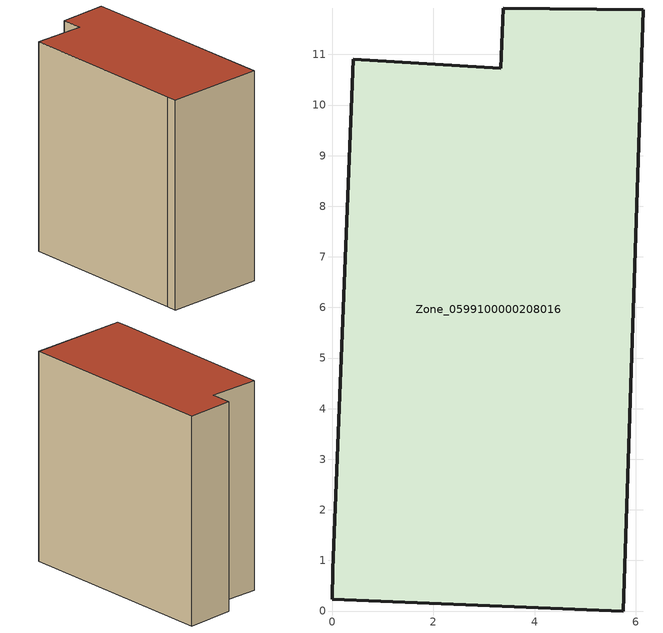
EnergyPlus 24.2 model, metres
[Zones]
Zone_0599100000208016
 floor ground (C_G): 0,0.23 0.01,0.82 0.42,10.91 3.33,10.73 3.38,11.92 6.15,11.88 5.75,0 z0
 wall outside (C_F): 0.01,0.82 0,0.23 5.75,0 6.15,11.88 3.38,11.92 3.33,10.73 0.42,10.91 0.01,0.82 z0:12.21
 roof outside (C_R): 3.33,10.73 0.42,10.91 0.01,0.82 0,0.23 5.75,0 6.15,11.88 3.38,11.92 z12.21
[BUILDING]
Pand.0599100000208016: North Axis=0; Terrain=City; Loads Convergence Tolerance Value=0.04; Temperature Convergence Tolerance Value=0.4; Solar Distribution=FullExterior; Maximum Number of Warmup Days=25; Minimum Number of Warmup Days=1
[Site:Location]
Rotterdam.The.Hague.AP_ZH_NLD Design_Conditions: Latitude=51.96; Longitude=4.45; Time Zone=1; Elevation=-4.5
[SITE:GROUNDTEMPERATURE:BUILDINGSURFACE]
18, 18, 18, 18, 18, 18, 18, 18, 18, 18, 18, 18
[MATERIAL] Thermal Absorptance=0.9; Solar Absorptance=0.7; Visible Absorptance=0.7
Name | Roughness | Thickness | Conductivity | Density | Specific Heat
G.TI.1946 | MediumSmooth | 0.15 | 1 | 540 | 1210
F.TI.1946 | Rough | 0.3 | 0.857143 | 1920 | 840
R.TI.1946 | MediumRough | 0.2 | 0.1 | 1500 | 1000
[CONSTRUCTION]
C_G: G.TI.1946
C_F: F.TI.1946
C_R: R.TI.1946
[ZONE]
Zone_0599100000208016: Type=1; Multiplier=1; Ceiling Height=Autocalculate; Volume=Autocalculate; Floor Area=autocalculate; Part of Total Floor Area=Yes
[ZONEINFILTRATION:DESIGNFLOWRATE]
Infil_Zone_0599100000208016: Zone or ZoneList or Space or SpaceList=Zone_0599100000208016; Schedule=AlwaysOn; Design Flow Rate Calculation Method=Flow/Area; Flow Rate per Floor Area=0.003; Constant Term Coefficient=1; Temperature Term Coefficient=0; Velocity Term Coefficient=0; Velocity Squared Term Coefficient=0
[HVACTEMPLATE:ZONE:IDEALLOADSAIRSYSTEM]
Zone_0599100000208016: Maximum Heating Supply Air Temperature=50; Minimum Cooling Supply Air Temperature=13; Maximum Heating Supply Air Humidity Ratio=0.0156; Minimum Cooling Supply Air Humidity Ratio=0.0077; Heating Limit=NoLimit; Cooling Limit=NoLimit; Dehumidification Control Type=ConstantSensibleHeatRatio; Cooling Sensible Heat Ratio=0.7; Dehumidification Setpoint=60; Humidification Control Type=None; Humidification Setpoint=30; Outdoor Air Method=None; Outdoor Air Flow Rate per Person=0.00944; Outdoor Air Flow Rate per Zone Floor Area=0; Outdoor Air Flow Rate per Zone=0; Demand Controlled Ventilation Type=None; Outdoor Air Economizer Type=NoEconomizer; Heat Recovery Type=None; Sensible Heat Recovery Effectiveness=0.7; Latent Heat Recovery Effectiveness=0.65
[ZONECONTROL:THERMOSTAT]
ThermostatControl_Zone_0599100000208016: Zone or ZoneList=Zone_0599100000208016; Control Type Schedule=DualSetpointControlType; Control 1=Thermostat_Zone_0599100000208016; Temperature Difference Between Cutout And Setpoint=0
[THERMOSTATSETPOINT:DUALSETPOINT]
Thermostat_Zone_0599100000208016: Heating Setpoint Temperature Schedule=HeatingSetpoint_Zone_0599100000208016; Cooling Setpoint Temperature Schedule=CoolingSetpoint_Zone_0599100000208016
[SCHEDULE:COMPACT]
HeatingSetpoint_Zone_0599100000208016: Through: 12/31, For: AllDays, Until: 24:00, 21
CoolingSetpoint_Zone_0599100000208016: Through: 12/31, For: AllDays, Until: 24:00, 24
DualSetpointControlType: Through: 12/31, For: AllDays, Until: 24:00, 4
AlwaysOn: Through: 12/31, For: AllDays, Until: 24:00, 1
